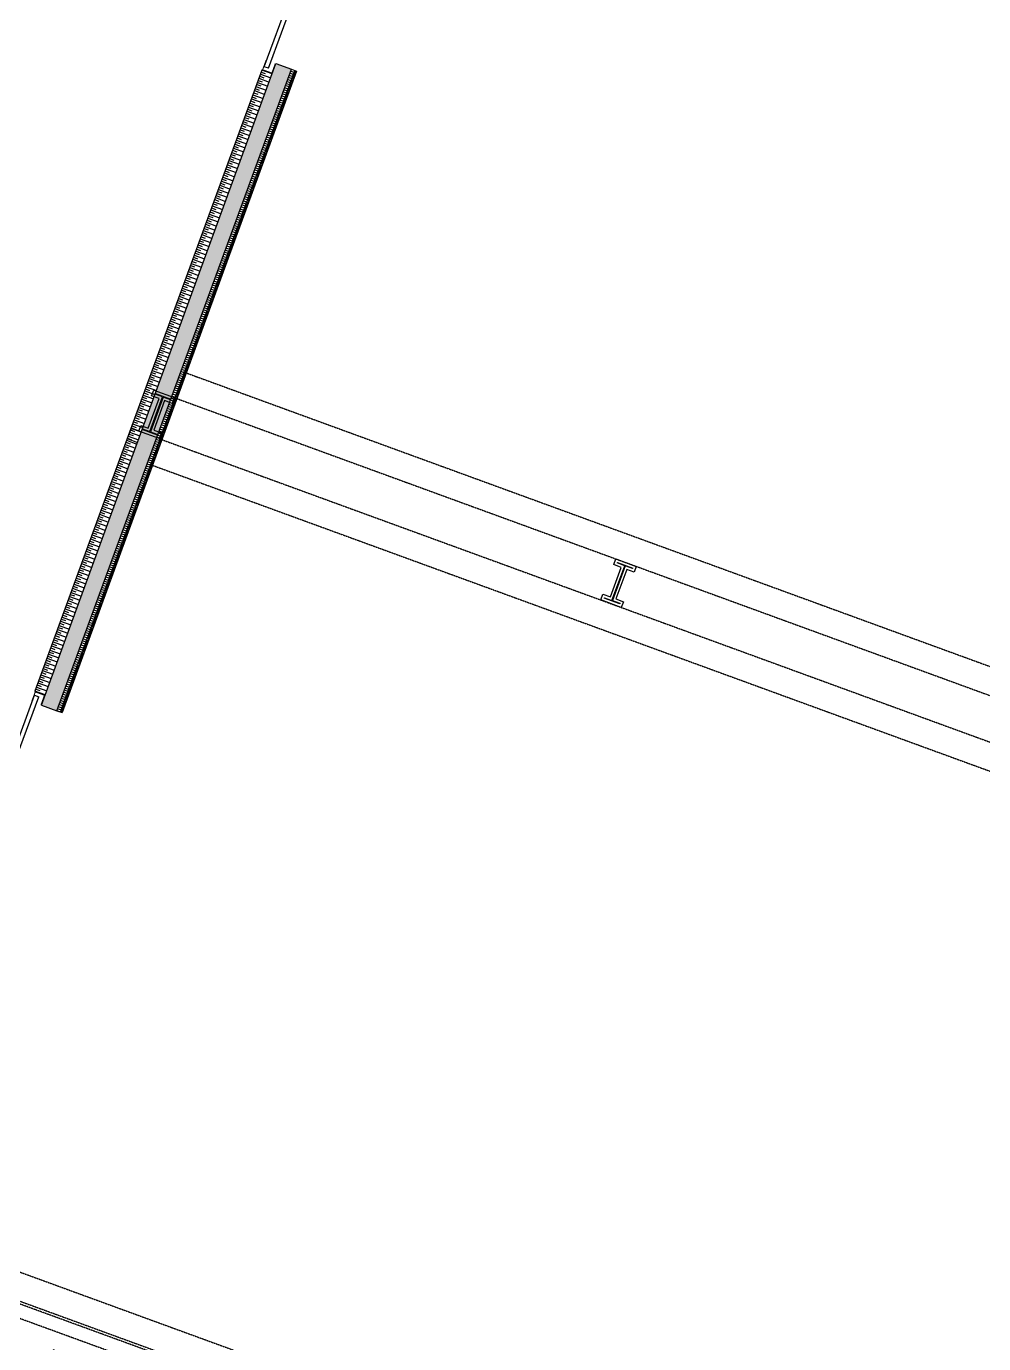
# Model space of a CAD drawing. Extents: x -111898 to 889894, y -2 to 1194865.
# Drawn here: x 558882 to 576396, y 877197 to 901304 of the extents above; entities that cross this region are included whole.
import ezdxf

# ---------------------------------------------------------------- set-up
doc = ezdxf.new("R2010")
doc.units = 0
doc.header["$LTSCALE"] = 10
doc.header["$MEASUREMENT"] = 0
doc.linetypes.add('10平面$0$10平面$0$DASH', pattern=[0.35, 0.25, -0.1])
doc.linetypes.add('10平面$0$DASH', pattern=[0.35, 0.25, -0.1])
doc.layers.get('Defpoints').update_dxf_attribs({"color": 210})
for name, color, linetype in [('0-WALL', 252, 'Continuous'), ('10平面$0$10平面$0$WINDOW', 4, 'Continuous'), ('10平面$0$10平面$0$WINDOW_TEXT', 7, 'Continuous'), ('10平面$0$99平面图例外参$0$A-HATCH-2', 251, 'Continuous'), ('10平面$0$A-LIN-V', 9, 'Continuous'), ('10平面$0$A-SFCE', 30, 'Continuous'), ('10平面$0$A-加建区域', 252, 'Continuous'), ('10平面$0$AS-WALL', 40, 'Continuous'), ('10平面$0$PUB_HATCH', 8, 'Continuous'), ('WALL', 252, 'Continuous')]:
    doc.layers.add(name, color=color, linetype=linetype)
doc.styles.add('10平面$0$10平面$0$_TCH_WINDOW', font='SIMPLEX', dxfattribs={"height": 3.5, "bigfont": 'GBCBIG'})

# ---------------------------------------------------------------- blocks, each defined once
blk = doc.blocks.new('10平面$0$10平面$0$$DorLib2D$00000126')
at = {"color": 0, "linetype": 'Continuous'}
for p, q in [((-0.532, 0.5), (-0.532, 0.9)), ((0.532, 0.9), (0.532, 0.5))]:
    blk.add_line(p, q, dxfattribs=at)
at = {"color": 0, "linetype": '10平面$0$10平面$0$DASH'}
for p, q in [((-0.532, 0.9), (0.532, 0.9)), ((-0.532, 0.5), (0.532, 0.5))]:
    blk.add_line(p, q, dxfattribs=at)
blk = doc.blocks.new('10平面$0$42343243-M')
at = {"layer": '10平面$0$10平面$0$WINDOW'}
ref = blk.add_blockref('10平面$0$10平面$0$$DorLib2D$00000126', (259354, 1223020), dxfattribs=dict(at, xscale=5000, yscale=-300, zscale=300))
ref.add_attrib('A0', 'JLM5050', (258985, 1223016), dxfattribs={"layer": '10平面$0$10平面$0$WINDOW_TEXT', "height": 148.8, "style": '10平面$0$10平面$0$_TCH_WINDOW', "width": 0.705882})
blk = doc.blocks.new('10平面$0$3333')
at = {"layer": '10平面$0$A-SFCE', "const_width": 20}
blk.add_lwpolyline([(-227064, 766320), (-227064, 766510), (-227244, 766510), (-227244, 766320)], dxfattribs=at)
blk = doc.blocks.new('10平面$0$99平面图例外参$0$$LinePat$填挖边坡')
at = {"color": 0}
for p, q in [((0, 0), (0, -1500)), ((300, 0), (300, -600))]:
    blk.add_line(p, q, dxfattribs=at)
at = {"layer": 'Defpoints', "color": 0}
blk.add_point((600, 0), dxfattribs=at)

msp = doc.modelspace()

# ---------------------------------------------------------------- hatches: boundary and pattern name
at = {"layer": '0-WALL'}
h = msp.add_hatch(dxfattribs=at)
h.set_pattern_fill('草坪或沼泽', color=8, scale=400, angle=-0.200257)
h.set_pattern_definition([(359.79974, (-824318.4, 704905.5), (1605.5824, 1594.398), [240, -48, 64, -48, 240, -960]), (359.79974, (-824398.3, 704953.8), (1605.5824, 1594.398), [160, -120, 240, -120, 160, -800]), (359.79974, (-823836, 705591.9), (1605.5824, 1594.398), [200, -80, 200, -1120]), (359.79974, (-824634.9, 705914.7), (1605.5824, 1594.398), [80, -160, 80, -1280]), (89.79974, (-824474.9, 705914.1), (-1594.398, 1605.5824), [144, -1456]), (89.79974, (-823998.3, 704952.4), (-1594.398, 1605.5824), [160, -1440]), (89.79974, (-823596, 705591), (-1594.398, 1605.5824), [160, -1440]), (44.79974, (-823790.3, 704935.7), (5.5922, 1599.9902), [160, -2102.7417]), (134.79974, (-824206.3, 704937.2), (-1599.9902, 5.5922), [160, -2102.7417]), (63.23469, (-823838.3, 704943.9), (5.5922, 1599.99023), [160, -3417.7088]), (75.7635, (-823918.27, 704952.15), (5.59221, 1599.99023), [160, -6436.969]), (75.7635, (-823516.03, 705590.75), (5.59221, 1599.99023), [128, -6468.969]), (75.7635, (-824442.9, 705914), (5.59221, 1599.99023), [112, -6484.969]), (103.835987, (-824078.27, 704952.7), (5.59221, 1599.99023), [160, -6436.969]), (103.835987, (-823676.03, 705591.3), (5.59221, 1599.99023), [128, -6468.969]), (103.835987, (-824506.9, 705914.2), (5.59221, 1599.99023), [112, -6484.969]), (116.364795, (-824158.3, 704945), (5.5922, 1599.99023), [160, -3417.7069])])
edge = h.paths.add_edge_path()
edge.add_line((741503.08, 933538.38), (741712.87, 934018.57))
edge.add_line((741712.87, 934018.57), (745060.96, 941812.89))
edge.add_line((745060.96, 941812.89), (766890.86, 1001849.76))
edge.add_line((766890.86, 1001849.76), (760346.98, 1016169.02))
edge.add_line((760346.98, 1016169.02), (737579.78, 1026362.54))
edge.add_line((737579.78, 1026362.54), (720756.11, 1037729.77))
edge.add_line((720756.11, 1037729.77), (653654.65, 1067773.01))
edge.add_line((653654.65, 1067773.01), (467795.25, 820503.81))
edge.add_line((467795.25, 820503.81), (468143.58, 820404.89))
edge.add_line((468143.58, 820404.89), (647181.92, 1058601.18))
edge.add_line((647181.92, 1058601.18), (648464.56, 1058132.56))
edge.add_line((648464.56, 1058132.56), (650350.23, 1063296.8))
edge.add_line((650350.23, 1063296.8), (720796.15, 1037558.69))
edge.add_line((720796.15, 1037558.69), (718909.6, 1032395.07))
edge.add_line((718909.6, 1032395.07), (725484.49, 1029992.9))
edge.add_line((725484.49, 1029992.9), (726513.26, 1032808.65))
edge.add_line((726513.26, 1032808.65), (729331.07, 1031779.14))
edge.add_line((729331.07, 1031779.14), (728302.36, 1028963.46))
edge.add_line((728302.36, 1028963.46), (747084.56, 1022101.19))
edge.add_line((747084.56, 1022101.19), (755217.14, 1018452.95))
edge.add_arc((743028.5, 1006160.87), 17310.64, -14.619994, 45.242091, ccw=False)
edge.add_line((759778.64, 1001791.54), (760685.99, 1001458.08))
edge.add_line((760685.99, 1001458.08), (765094.65, 999847.31))
edge.add_line((765094.65, 999847.31), (740941.69, 933744.02))
edge.add_line((740941.69, 933744.02), (741503.08, 933538.38))
at = {"layer": '10平面$0$PUB_HATCH'}
h = msp.add_hatch(dxfattribs=at)
h.set_pattern_fill('石膏板', color=256, scale=30, angle=-20.070289, style=0)
h.set_pattern_definition([(24.929711, (581260.3, 187846.72), (-44.707476, 96.183378), [24, -82.06602]), (114.929711, (581417.13, 187789.42), (-96.183378, -44.707476), [24, -82.06602])])
h.paths.add_polyline_path([(559440.6, 888779.12), (563730.26, 900520.02), (563448.48, 900622.98), (559158.82, 888882.07)])

# ---------------------------------------------------------------- linework, layer by layer
at = {"layer": '10平面$0$A-LIN-V', "color": 8}
for p, q in [((563191.99, 900503.76), (559039.6, 889138.56)), ((563824.19, 900485.71), (559534.53, 888744.8)), ((563379.84, 900435.12), (563191.99, 900503.76)), ((563730.26, 900520.02), (563824.19, 900485.71)), ((559227.45, 889069.93), (559039.6, 889138.56))]:
    msp.add_line(p, q, dxfattribs=at)
at = {"layer": '10平面$0$A-加建区域'}
msp.add_line((559440.6, 888779.12), (559534.53, 888744.8), dxfattribs=at)
at = {"layer": '10平面$0$AS-WALL', "color": 8}
for p, q in [((559158.82, 888882.07), (563448.48, 900622.98)), ((559440.6, 888779.12), (563730.26, 900520.02)), ((563448.48, 900622.98), (563730.26, 900520.02)), ((559158.82, 888882.07), (559440.6, 888779.12))]:
    msp.add_line(p, q, dxfattribs=at)
at = {"layer": 'Defpoints', "color": 1}
msp.add_lwpolyline([(560915.86, 893691.15), (560984.5, 893879), (560796.64, 893947.64), (560728.01, 893759.78)], close=True, dxfattribs=at)
at = {"layer": 'WALL', "color": 8, "linetype": '10平面$0$DASH'}
for p, q in [((561759.37, 894979.94), (688842.91, 848548.68)), ((561587.78, 894510.31), (688671.33, 848079.05)), ((561313.24, 893758.89), (688396.79, 847327.63)), ((561141.66, 893289.25), (688225.2, 846857.99)), ((556097.02, 879481.95), (683180.57, 833050.69)), ((555925.43, 879012.32), (683008.98, 832581.05)), ((564032.98, 875996.91), (555955.24, 878948.19)), ((563947.19, 875762.09), (555869.44, 878713.37))]:
    msp.add_line(p, q, dxfattribs=at)
at = {"layer": 'WALL', "color": 8}
for points in [[(561212.07, 894647.58), (561587.78, 894510.31), (561549.35, 894405.11), (561412.21, 894455.21), (561214.54, 893914.19), (561351.68, 893864.09), (561313.24, 893758.89), (560937.53, 893896.16), (560975.97, 894001.36), (561113.1, 893951.25), (561310.77, 894492.28), (561173.64, 894542.38)], [(561241.88, 894583.45), (561523.66, 894480.5), (561519.54, 894469.23), (561382.41, 894519.33), (561150.42, 893884.39), (561287.56, 893834.28), (561283.44, 893823.01), (561001.66, 893925.96), (561005.77, 893937.24), (561142.91, 893887.13), (561374.89, 894522.08), (561237.76, 894572.18)], [(569665.52, 891559.02), (570041.23, 891421.75), (570002.8, 891316.56), (569865.66, 891366.66), (569668, 890825.64), (569805.13, 890775.53), (569766.69, 890670.34), (569390.99, 890807.6), (569429.42, 890912.8), (569566.55, 890862.7), (569764.22, 891403.72), (569627.09, 891453.82)], [(569695.33, 891494.9), (569977.11, 891391.95), (569972.99, 891380.68), (569835.86, 891430.78), (569603.87, 890795.83), (569741.01, 890745.73), (569736.89, 890734.46), (569455.11, 890837.41), (569459.23, 890848.68), (569596.36, 890798.58), (569828.34, 891433.53), (569691.21, 891483.63)]]:
    msp.add_lwpolyline(points, close=True, dxfattribs=at)

# ---------------------------------------------------------------- block references
at = {"layer": '10平面$0$10平面$0$WINDOW'}
ref = msp.add_blockref('10平面$0$10平面$0$$DorLib2D$00000126', (564134.82, 902501.52), dxfattribs=dict(at, xscale=-4000, yscale=-200, zscale=200, rotation=249.9297114343745))
ref.add_attrib('A', 'JLM4050', (564149.01, 902119.66), dxfattribs={"layer": '10平面$0$10平面$0$WINDOW_TEXT', "height": 148.75, "rotation": 69.929711, "style": '10平面$0$10平面$0$_TCH_WINDOW', "width": 0.705882})
ref = msp.add_blockref('10平面$0$10平面$0$$DorLib2D$00000126', (558472.47, 887003.53), dxfattribs=dict(at, xscale=-4000, yscale=-200, zscale=200, rotation=249.9297114343745))
ref.add_attrib('A', 'JLM4050', (558486.67, 886621.66), dxfattribs={"layer": '10平面$0$10平面$0$WINDOW_TEXT', "height": 148.75, "rotation": 69.929711, "style": '10平面$0$10平面$0$_TCH_WINDOW', "width": 0.705882})
at = {"layer": '10平面$0$99平面图例外参$0$A-HATCH-2', "color": 8}
for p, xscale, yscale, zscale, rotation in [((563136.99, 900353.22), 0.1335540838847279, 0.1333333333333333, 0.1333333333333333, 69.929711435407), ((563164.49, 900428.49), 0.1335540838847279, 0.1333333333333333, 0.1333333333333333, 69.929711435407), ((563769.19, 900335.18), -0.06677350427354657, 0.06666666666666667, 0.06666666666666667, 249.9297114356553), ((563782.94, 900372.81), -0.06677350427354657, 0.06666666666666667, 0.06666666666666667, 249.9297114356553), ((563796.69, 900410.44), -0.06677350427354657, 0.06666666666666667, 0.06666666666666667, 249.9297114356553), ((563810.44, 900448.08), -0.06677350427354657, 0.06666666666666667, 0.06666666666666667, 249.9297114356553), ((563054.49, 900127.43), 0.1335540838847279, 0.1333333333333333, 0.1333333333333333, 69.929711435407), ((563081.99, 900202.69), 0.1335540838847279, 0.1333333333333333, 0.1333333333333333, 69.929711435407), ((563109.49, 900277.96), 0.1335540838847279, 0.1333333333333333, 0.1333333333333333, 69.929711435407), ((563686.7, 900109.4), -0.06677350427354657, 0.06666666666666667, 0.06666666666666667, 249.9297114356553), ((563700.45, 900147.03), -0.06677350427354657, 0.06666666666666667, 0.06666666666666667, 249.9297114356553), ((563714.2, 900184.66), -0.06677350427354657, 0.06666666666666667, 0.06666666666666667, 249.9297114356553), ((563727.94, 900222.29), -0.06677350427354657, 0.06666666666666667, 0.06666666666666667, 249.9297114356553), ((563741.69, 900259.92), -0.06677350427354657, 0.06666666666666667, 0.06666666666666667, 249.9297114356553), ((563755.44, 900297.55), -0.06677350427354657, 0.06666666666666667, 0.06666666666666667, 249.9297114356553), ((562971.99, 899901.63), 0.1335540838847279, 0.1333333333333333, 0.1333333333333333, 69.929711435407), ((562999.49, 899976.89), 0.1335540838847279, 0.1333333333333333, 0.1333333333333333, 69.929711435407), ((563026.99, 900052.16), 0.1335540838847279, 0.1333333333333333, 0.1333333333333333, 69.929711435407), ((563604.2, 899883.61), -0.06677350427354657, 0.06666666666666667, 0.06666666666666667, 249.9297114356553), ((563617.95, 899921.24), -0.06677350427354657, 0.06666666666666667, 0.06666666666666667, 249.9297114356553), ((563631.7, 899958.87), -0.06677350427354657, 0.06666666666666667, 0.06666666666666667, 249.9297114356553), ((563645.45, 899996.5), -0.06677350427354657, 0.06666666666666667, 0.06666666666666667, 249.9297114356553), ((563659.2, 900034.13), -0.06677350427354657, 0.06666666666666667, 0.06666666666666667, 249.9297114356553), ((563672.95, 900071.77), -0.06677350427354657, 0.06666666666666667, 0.06666666666666667, 249.9297114356553), ((562889.5, 899675.83), 0.1335540838847279, 0.1333333333333333, 0.1333333333333333, 69.929711435407), ((562917, 899751.09), 0.1335540838847279, 0.1333333333333333, 0.1333333333333333, 69.929711435407), ((562944.5, 899826.36), 0.1335540838847279, 0.1333333333333333, 0.1333333333333333, 69.929711435407), ((563507.96, 899620.19), -0.06677350427354657, 0.06666666666666667, 0.06666666666666667, 249.9297114356553), ((563521.71, 899657.82), -0.06677350427354657, 0.06666666666666667, 0.06666666666666667, 249.9297114356553), ((563535.46, 899695.45), -0.06677350427354657, 0.06666666666666667, 0.06666666666666667, 249.9297114356553), ((563549.21, 899733.09), -0.06677350427354657, 0.06666666666666667, 0.06666666666666667, 249.9297114356553), ((563562.96, 899770.72), -0.06677350427354657, 0.06666666666666667, 0.06666666666666667, 249.9297114356553), ((563576.71, 899808.35), -0.06677350427354657, 0.06666666666666667, 0.06666666666666667, 249.9297114356553), ((563590.46, 899845.98), -0.06677350427354657, 0.06666666666666667, 0.06666666666666667, 249.9297114356553), ((562779.5, 899374.76), 0.1335540838847279, 0.1333333333333333, 0.1333333333333333, 69.929711435407), ((562807, 899450.03), 0.1335540838847279, 0.1333333333333333, 0.1333333333333333, 69.929711435407), ((562834.5, 899525.3), 0.1335540838847279, 0.1333333333333333, 0.1333333333333333, 69.929711435407), ((562862, 899600.56), 0.1335540838847279, 0.1333333333333333, 0.1333333333333333, 69.929711435407), ((563425.47, 899394.41), -0.06677350427354657, 0.06666666666666667, 0.06666666666666667, 249.9297114356553), ((563439.22, 899432.04), -0.06677350427354657, 0.06666666666666667, 0.06666666666666667, 249.9297114356553), ((563452.97, 899469.67), -0.06677350427354657, 0.06666666666666667, 0.06666666666666667, 249.9297114356553), ((563466.71, 899507.3), -0.06677350427354657, 0.06666666666666667, 0.06666666666666667, 249.9297114356553), ((563480.46, 899544.93), -0.06677350427354657, 0.06666666666666667, 0.06666666666666667, 249.9297114356553), ((563494.21, 899582.56), -0.06677350427354657, 0.06666666666666667, 0.06666666666666667, 249.9297114356553), ((562697, 899148.96), 0.1335540838847279, 0.1333333333333333, 0.1333333333333333, 69.929711435407), ((562724.5, 899224.23), 0.1335540838847279, 0.1333333333333333, 0.1333333333333333, 69.929711435407), ((562752, 899299.5), 0.1335540838847279, 0.1333333333333333, 0.1333333333333333, 69.929711435407), ((563329.23, 899130.99), -0.06677350427354657, 0.06666666666666667, 0.06666666666666667, 249.9297114356553), ((563342.97, 899168.62), -0.06677350427354657, 0.06666666666666667, 0.06666666666666667, 249.9297114356553), ((563356.72, 899206.25), -0.06677350427354657, 0.06666666666666667, 0.06666666666666667, 249.9297114356553), ((563370.47, 899243.88), -0.06677350427354657, 0.06666666666666667, 0.06666666666666667, 249.9297114356553), ((563384.22, 899281.51), -0.06677350427354657, 0.06666666666666667, 0.06666666666666667, 249.9297114356553), ((563397.97, 899319.14), -0.06677350427354657, 0.06666666666666667, 0.06666666666666667, 249.9297114356553), ((563411.72, 899356.77), -0.06677350427354657, 0.06666666666666667, 0.06666666666666667, 249.9297114356553), ((562614.5, 898923.17), 0.1335540838847279, 0.1333333333333333, 0.1333333333333333, 69.929711435407), ((562642, 898998.43), 0.1335540838847279, 0.1333333333333333, 0.1333333333333333, 69.929711435407), ((562669.5, 899073.7), 0.1335540838847279, 0.1333333333333333, 0.1333333333333333, 69.929711435407), ((563246.73, 898905.2), -0.06677350427354657, 0.06666666666666667, 0.06666666666666667, 249.9297114356553), ((563260.48, 898942.83), -0.06677350427354657, 0.06666666666666667, 0.06666666666666667, 249.9297114356553), ((563274.23, 898980.46), -0.06677350427354657, 0.06666666666666667, 0.06666666666666667, 249.9297114356553), ((563287.98, 899018.09), -0.06677350427354657, 0.06666666666666667, 0.06666666666666667, 249.9297114356553), ((563301.73, 899055.73), -0.06677350427354657, 0.06666666666666667, 0.06666666666666667, 249.9297114356553), ((563315.48, 899093.36), -0.06677350427354657, 0.06666666666666667, 0.06666666666666667, 249.9297114356553), ((562532.01, 898697.37), 0.1335540838847279, 0.1333333333333333, 0.1333333333333333, 69.929711435407), ((562559.51, 898772.63), 0.1335540838847279, 0.1333333333333333, 0.1333333333333333, 69.929711435407), ((562587, 898847.9), 0.1335540838847279, 0.1333333333333333, 0.1333333333333333, 69.929711435407), ((563150.49, 898641.78), -0.06677350427354657, 0.06666666666666667, 0.06666666666666667, 249.9297114356553), ((563164.24, 898679.41), -0.06677350427354657, 0.06666666666666667, 0.06666666666666667, 249.9297114356553), ((563177.99, 898717.05), -0.06677350427354657, 0.06666666666666667, 0.06666666666666667, 249.9297114356553), ((563191.74, 898754.68), -0.06677350427354657, 0.06666666666666667, 0.06666666666666667, 249.9297114356553), ((563205.49, 898792.31), -0.06677350427354657, 0.06666666666666667, 0.06666666666666667, 249.9297114356553), ((563219.23, 898829.94), -0.06677350427354657, 0.06666666666666667, 0.06666666666666667, 249.9297114356553), ((563232.98, 898867.57), -0.06677350427354657, 0.06666666666666667, 0.06666666666666667, 249.9297114356553), ((562449.51, 898471.57), 0.1335540838847279, 0.1333333333333333, 0.1333333333333333, 69.929711435407), ((562477.01, 898546.84), 0.1335540838847279, 0.1333333333333333, 0.1333333333333333, 69.929711435407), ((562504.51, 898622.1), 0.1335540838847279, 0.1333333333333333, 0.1333333333333333, 69.929711435407), ((563068, 898416), -0.06677350427354657, 0.06666666666666667, 0.06666666666666667, 249.9297114356553), ((563081.75, 898453.63), -0.06677350427354657, 0.06666666666666667, 0.06666666666666667, 249.9297114356553), ((563095.49, 898491.26), -0.06677350427354657, 0.06666666666666667, 0.06666666666666667, 249.9297114356553), ((563109.24, 898528.89), -0.06677350427354657, 0.06666666666666667, 0.06666666666666667, 249.9297114356553), ((563122.99, 898566.52), -0.06677350427354657, 0.06666666666666667, 0.06666666666666667, 249.9297114356553), ((563136.74, 898604.15), -0.06677350427354657, 0.06666666666666667, 0.06666666666666667, 249.9297114356553), ((562339.51, 898170.5), 0.1335540838847279, 0.1333333333333333, 0.1333333333333333, 69.929711435407), ((562367.01, 898245.77), 0.1335540838847279, 0.1333333333333333, 0.1333333333333333, 69.929711435407), ((562394.51, 898321.04), 0.1335540838847279, 0.1333333333333333, 0.1333333333333333, 69.929711435407), ((562422.01, 898396.3), 0.1335540838847279, 0.1333333333333333, 0.1333333333333333, 69.929711435407), ((562985.5, 898190.21), -0.06677350427354657, 0.06666666666666667, 0.06666666666666667, 249.9297114356553), ((562999.25, 898227.84), -0.06677350427354657, 0.06666666666666667, 0.06666666666666667, 249.9297114356553), ((563013, 898265.47), -0.06677350427354657, 0.06666666666666667, 0.06666666666666667, 249.9297114356553), ((563026.75, 898303.1), -0.06677350427354657, 0.06666666666666667, 0.06666666666666667, 249.9297114356553), ((563040.5, 898340.73), -0.06677350427354657, 0.06666666666666667, 0.06666666666666667, 249.9297114356553), ((563054.25, 898378.37), -0.06677350427354657, 0.06666666666666667, 0.06666666666666667, 249.9297114356553), ((562257.01, 897944.71), 0.1335540838847279, 0.1333333333333333, 0.1333333333333333, 69.929711435407), ((562284.51, 898019.97), 0.1335540838847279, 0.1333333333333333, 0.1333333333333333, 69.929711435407), ((562312.01, 898095.24), 0.1335540838847279, 0.1333333333333333, 0.1333333333333333, 69.929711435407), ((562889.26, 897926.79), -0.06677350427354657, 0.06666666666666667, 0.06666666666666667, 249.9297114356553), ((562903.01, 897964.42), -0.06677350427354657, 0.06666666666666667, 0.06666666666666667, 249.9297114356553), ((562916.76, 898002.05), -0.06677350427354657, 0.06666666666666667, 0.06666666666666667, 249.9297114356553), ((562930.51, 898039.69), -0.06677350427354657, 0.06666666666666667, 0.06666666666666667, 249.9297114356553), ((562944.26, 898077.32), -0.06677350427354657, 0.06666666666666667, 0.06666666666666667, 249.9297114356553), ((562958.01, 898114.95), -0.06677350427354657, 0.06666666666666667, 0.06666666666666667, 249.9297114356553), ((562971.75, 898152.58), -0.06677350427354657, 0.06666666666666667, 0.06666666666666667, 249.9297114356553), ((562174.52, 897718.91), 0.1335540838847279, 0.1333333333333333, 0.1333333333333333, 69.929711435407), ((562202.01, 897794.17), 0.1335540838847279, 0.1333333333333333, 0.1333333333333333, 69.929711435407), ((562229.51, 897869.44), 0.1335540838847279, 0.1333333333333333, 0.1333333333333333, 69.929711435407), ((562806.77, 897701.01), -0.06677350427354657, 0.06666666666666667, 0.06666666666666667, 249.9297114356553), ((562820.52, 897738.64), -0.06677350427354657, 0.06666666666666667, 0.06666666666666667, 249.9297114356553), ((562834.27, 897776.27), -0.06677350427354657, 0.06666666666666667, 0.06666666666666667, 249.9297114356553), ((562848.01, 897813.9), -0.06677350427354657, 0.06666666666666667, 0.06666666666666667, 249.9297114356553), ((562861.76, 897851.53), -0.06677350427354657, 0.06666666666666667, 0.06666666666666667, 249.9297114356553), ((562875.51, 897889.16), -0.06677350427354657, 0.06666666666666667, 0.06666666666666667, 249.9297114356553), ((562092.02, 897493.11), 0.1335540838847279, 0.1333333333333333, 0.1333333333333333, 69.929711435407), ((562119.52, 897568.37), 0.1335540838847279, 0.1333333333333333, 0.1333333333333333, 69.929711435407), ((562147.02, 897643.64), 0.1335540838847279, 0.1333333333333333, 0.1333333333333333, 69.929711435407), ((562710.53, 897437.59), -0.06677350427354657, 0.06666666666666667, 0.06666666666666667, 249.9297114356553), ((562724.27, 897475.22), -0.06677350427354657, 0.06666666666666667, 0.06666666666666667, 249.9297114356553), ((562738.02, 897512.85), -0.06677350427354657, 0.06666666666666667, 0.06666666666666667, 249.9297114356553), ((562751.77, 897550.48), -0.06677350427354657, 0.06666666666666667, 0.06666666666666667, 249.9297114356553), ((562765.52, 897588.11), -0.06677350427354657, 0.06666666666666667, 0.06666666666666667, 249.9297114356553), ((562779.27, 897625.74), -0.06677350427354657, 0.06666666666666667, 0.06666666666666667, 249.9297114356553), ((562793.02, 897663.37), -0.06677350427354657, 0.06666666666666667, 0.06666666666666667, 249.9297114356553), ((561982.02, 897192.04), 0.1335540838847279, 0.1333333333333333, 0.1333333333333333, 69.929711435407), ((562009.52, 897267.31), 0.1335540838847279, 0.1333333333333333, 0.1333333333333333, 69.929711435407), ((562037.02, 897342.58), 0.1335540838847279, 0.1333333333333333, 0.1333333333333333, 69.929711435407), ((562064.52, 897417.84), 0.1335540838847279, 0.1333333333333333, 0.1333333333333333, 69.929711435407), ((562628.03, 897211.8), -0.06677350427354657, 0.06666666666666667, 0.06666666666666667, 249.9297114356553), ((562641.78, 897249.43), -0.06677350427354657, 0.06666666666666667, 0.06666666666666667, 249.9297114356553), ((562655.53, 897287.06), -0.06677350427354657, 0.06666666666666667, 0.06666666666666667, 249.9297114356553), ((562669.28, 897324.69), -0.06677350427354657, 0.06666666666666667, 0.06666666666666667, 249.9297114356553), ((562683.03, 897362.33), -0.06677350427354657, 0.06666666666666667, 0.06666666666666667, 249.9297114356553), ((562696.78, 897399.96), -0.06677350427354657, 0.06666666666666667, 0.06666666666666667, 249.9297114356553), ((561899.52, 896966.25), 0.1335540838847279, 0.1333333333333333, 0.1333333333333333, 69.929711435407), ((561927.02, 897041.51), 0.1335540838847279, 0.1333333333333333, 0.1333333333333333, 69.929711435407), ((561954.52, 897116.78), 0.1335540838847279, 0.1333333333333333, 0.1333333333333333, 69.929711435407), ((562545.54, 896986.01), -0.06677350427354657, 0.06666666666666667, 0.06666666666666667, 249.9297114356553), ((562559.29, 897023.65), -0.06677350427354657, 0.06666666666666667, 0.06666666666666667, 249.9297114356553), ((562573.04, 897061.28), -0.06677350427354657, 0.06666666666666667, 0.06666666666666667, 249.9297114356553), ((562586.79, 897098.91), -0.06677350427354657, 0.06666666666666667, 0.06666666666666667, 249.9297114356553), ((562600.53, 897136.54), -0.06677350427354657, 0.06666666666666667, 0.06666666666666667, 249.9297114356553), ((562614.28, 897174.17), -0.06677350427354657, 0.06666666666666667, 0.06666666666666667, 249.9297114356553), ((561817.03, 896740.45), 0.1335540838847279, 0.1333333333333333, 0.1333333333333333, 69.929711435407), ((561844.52, 896815.71), 0.1335540838847279, 0.1333333333333333, 0.1333333333333333, 69.929711435407), ((561872.02, 896890.98), 0.1335540838847279, 0.1333333333333333, 0.1333333333333333, 69.929711435407), ((562449.3, 896722.6), -0.06677350427354657, 0.06666666666666667, 0.06666666666666667, 249.9297114356553), ((562463.04, 896760.23), -0.06677350427354657, 0.06666666666666667, 0.06666666666666667, 249.9297114356553), ((562476.79, 896797.86), -0.06677350427354657, 0.06666666666666667, 0.06666666666666667, 249.9297114356553), ((562490.54, 896835.49), -0.06677350427354657, 0.06666666666666667, 0.06666666666666667, 249.9297114356553), ((562504.29, 896873.12), -0.06677350427354657, 0.06666666666666667, 0.06666666666666667, 249.9297114356553), ((562518.04, 896910.75), -0.06677350427354657, 0.06666666666666667, 0.06666666666666667, 249.9297114356553), ((562531.79, 896948.38), -0.06677350427354657, 0.06666666666666667, 0.06666666666666667, 249.9297114356553), ((561734.53, 896514.65), 0.1335540838847279, 0.1333333333333333, 0.1333333333333333, 69.929711435407), ((561762.03, 896589.91), 0.1335540838847279, 0.1333333333333333, 0.1333333333333333, 69.929711435407), ((561789.53, 896665.18), 0.1335540838847279, 0.1333333333333333, 0.1333333333333333, 69.929711435407), ((562366.8, 896496.81), -0.06677350427354657, 0.06666666666666667, 0.06666666666666667, 249.9297114356553), ((562380.55, 896534.44), -0.06677350427354657, 0.06666666666666667, 0.06666666666666667, 249.9297114356553), ((562394.3, 896572.07), -0.06677350427354657, 0.06666666666666667, 0.06666666666666667, 249.9297114356553), ((562408.05, 896609.7), -0.06677350427354657, 0.06666666666666667, 0.06666666666666667, 249.9297114356553), ((562421.8, 896647.33), -0.06677350427354657, 0.06666666666666667, 0.06666666666666667, 249.9297114356553), ((562435.55, 896684.97), -0.06677350427354657, 0.06666666666666667, 0.06666666666666667, 249.9297114356553), ((561652.03, 896288.85), 0.1335540838847279, 0.1333333333333333, 0.1333333333333333, 69.929711435407), ((561679.53, 896364.12), 0.1335540838847279, 0.1333333333333333, 0.1333333333333333, 69.929711435407), ((561707.03, 896439.38), 0.1335540838847279, 0.1333333333333333, 0.1333333333333333, 69.929711435407), ((562270.56, 896233.39), -0.06677350427354657, 0.06666666666666667, 0.06666666666666667, 249.9297114356553), ((562284.31, 896271.02), -0.06677350427354657, 0.06666666666666667, 0.06666666666666667, 249.9297114356553), ((562298.06, 896308.65), -0.06677350427354657, 0.06666666666666667, 0.06666666666666667, 249.9297114356553), ((562311.81, 896346.29), -0.06677350427354657, 0.06666666666666667, 0.06666666666666667, 249.9297114356553), ((562325.56, 896383.92), -0.06677350427354657, 0.06666666666666667, 0.06666666666666667, 249.9297114356553), ((562339.3, 896421.55), -0.06677350427354657, 0.06666666666666667, 0.06666666666666667, 249.9297114356553), ((562353.05, 896459.18), -0.06677350427354657, 0.06666666666666667, 0.06666666666666667, 249.9297114356553), ((561542.03, 895987.78), 0.1335540838847279, 0.1333333333333333, 0.1333333333333333, 69.929711435407), ((561569.53, 896063.05), 0.1335540838847279, 0.1333333333333333, 0.1333333333333333, 69.929711435407), ((561597.03, 896138.32), 0.1335540838847279, 0.1333333333333333, 0.1333333333333333, 69.929711435407), ((561624.53, 896213.58), 0.1335540838847279, 0.1333333333333333, 0.1333333333333333, 69.929711435407), ((562188.07, 896007.61), -0.06677350427354657, 0.06666666666666667, 0.06666666666666667, 249.9297114356553), ((562201.82, 896045.24), -0.06677350427354657, 0.06666666666666667, 0.06666666666666667, 249.9297114356553), ((562215.56, 896082.87), -0.06677350427354657, 0.06666666666666667, 0.06666666666666667, 249.9297114356553), ((562229.31, 896120.5), -0.06677350427354657, 0.06666666666666667, 0.06666666666666667, 249.9297114356553), ((562243.06, 896158.13), -0.06677350427354657, 0.06666666666666667, 0.06666666666666667, 249.9297114356553), ((562256.81, 896195.76), -0.06677350427354657, 0.06666666666666667, 0.06666666666666667, 249.9297114356553), ((561459.53, 895761.99), 0.1335540838847279, 0.1333333333333333, 0.1333333333333333, 69.929711435407), ((561487.03, 895837.25), 0.1335540838847279, 0.1333333333333333, 0.1333333333333333, 69.929711435407), ((561514.53, 895912.52), 0.1335540838847279, 0.1333333333333333, 0.1333333333333333, 69.929711435407), ((562105.57, 895781.82), -0.06677350427354657, 0.06666666666666667, 0.06666666666666667, 249.9297114356553), ((562119.32, 895819.45), -0.06677350427354657, 0.06666666666666667, 0.06666666666666667, 249.9297114356553), ((562133.07, 895857.08), -0.06677350427354657, 0.06666666666666667, 0.06666666666666667, 249.9297114356553), ((562146.82, 895894.71), -0.06677350427354657, 0.06666666666666667, 0.06666666666666667, 249.9297114356553), ((562160.57, 895932.34), -0.06677350427354657, 0.06666666666666667, 0.06666666666666667, 249.9297114356553), ((562174.32, 895969.97), -0.06677350427354657, 0.06666666666666667, 0.06666666666666667, 249.9297114356553), ((561377.04, 895536.19), 0.1335540838847279, 0.1333333333333333, 0.1333333333333333, 69.929711435407), ((561404.54, 895611.45), 0.1335540838847279, 0.1333333333333333, 0.1333333333333333, 69.929711435407), ((561432.04, 895686.72), 0.1335540838847279, 0.1333333333333333, 0.1333333333333333, 69.929711435407), ((562009.33, 895518.4), -0.06677350427354657, 0.06666666666666667, 0.06666666666666667, 249.9297114356553), ((562023.08, 895556.03), -0.06677350427354657, 0.06666666666666667, 0.06666666666666667, 249.9297114356553), ((562036.83, 895593.66), -0.06677350427354657, 0.06666666666666667, 0.06666666666666667, 249.9297114356553), ((562050.58, 895631.29), -0.06677350427354657, 0.06666666666666667, 0.06666666666666667, 249.9297114356553), ((562064.33, 895668.93), -0.06677350427354657, 0.06666666666666667, 0.06666666666666667, 249.9297114356553), ((562078.08, 895706.56), -0.06677350427354657, 0.06666666666666667, 0.06666666666666667, 249.9297114356553), ((562091.82, 895744.19), -0.06677350427354657, 0.06666666666666667, 0.06666666666666667, 249.9297114356553), ((561294.54, 895310.39), 0.1335540838847279, 0.1333333333333333, 0.1333333333333333, 69.929711435407), ((561322.04, 895385.66), 0.1335540838847279, 0.1333333333333333, 0.1333333333333333, 69.929711435407), ((561349.54, 895460.92), 0.1335540838847279, 0.1333333333333333, 0.1333333333333333, 69.929711435407), ((561926.84, 895292.61), -0.06677350427354657, 0.06666666666666667, 0.06666666666666667, 249.9297114356553), ((561940.59, 895330.25), -0.06677350427354657, 0.06666666666666667, 0.06666666666666667, 249.9297114356553), ((561954.34, 895367.88), -0.06677350427354657, 0.06666666666666667, 0.06666666666666667, 249.9297114356553), ((561968.08, 895405.51), -0.06677350427354657, 0.06666666666666667, 0.06666666666666667, 249.9297114356553), ((561981.83, 895443.14), -0.06677350427354657, 0.06666666666666667, 0.06666666666666667, 249.9297114356553), ((561995.58, 895480.77), -0.06677350427354657, 0.06666666666666667, 0.06666666666666667, 249.9297114356553), ((561212.04, 895084.59), 0.1335540838847279, 0.1333333333333333, 0.1333333333333333, 69.929711435407), ((561239.54, 895159.86), 0.1335540838847279, 0.1333333333333333, 0.1333333333333333, 69.929711435407), ((561267.04, 895235.12), 0.1335540838847279, 0.1333333333333333, 0.1333333333333333, 69.929711435407), ((561830.6, 895029.2), -0.06677350427354657, 0.06666666666666667, 0.06666666666666667, 249.9297114356553), ((561844.34, 895066.83), -0.06677350427354657, 0.06666666666666667, 0.06666666666666667, 249.9297114356553), ((561858.09, 895104.46), -0.06677350427354657, 0.06666666666666667, 0.06666666666666667, 249.9297114356553), ((561871.84, 895142.09), -0.06677350427354657, 0.06666666666666667, 0.06666666666666667, 249.9297114356553), ((561885.59, 895179.72), -0.06677350427354657, 0.06666666666666667, 0.06666666666666667, 249.9297114356553), ((561899.34, 895217.35), -0.06677350427354657, 0.06666666666666667, 0.06666666666666667, 249.9297114356553), ((561913.09, 895254.98), -0.06677350427354657, 0.06666666666666667, 0.06666666666666667, 249.9297114356553), ((561102.04, 894783.53), 0.1335540838847279, 0.1333333333333333, 0.1333333333333333, 69.929711435407), ((561129.54, 894858.79), 0.1335540838847279, 0.1333333333333333, 0.1333333333333333, 69.929711435407), ((561157.04, 894934.06), 0.1335540838847279, 0.1333333333333333, 0.1333333333333333, 69.929711435407), ((561184.54, 895009.32), 0.1335540838847279, 0.1333333333333333, 0.1333333333333333, 69.929711435407), ((561748.1, 894803.41), -0.06677350427354657, 0.06666666666666667, 0.06666666666666667, 249.9297114356553), ((561761.85, 894841.04), -0.06677350427354657, 0.06666666666666667, 0.06666666666666667, 249.9297114356553), ((561775.6, 894878.67), -0.06677350427354657, 0.06666666666666667, 0.06666666666666667, 249.9297114356553), ((561789.35, 894916.3), -0.06677350427354657, 0.06666666666666667, 0.06666666666666667, 249.9297114356553), ((561803.1, 894953.94), -0.06677350427354657, 0.06666666666666667, 0.06666666666666667, 249.9297114356553), ((561816.85, 894991.57), -0.06677350427354657, 0.06666666666666667, 0.06666666666666667, 249.9297114356553), ((561019.55, 894557.73), 0.1335540838847279, 0.1333333333333333, 0.1333333333333333, 69.929711435407), ((561047.05, 894632.99), 0.1335540838847279, 0.1333333333333333, 0.1333333333333333, 69.929711435407), ((561074.55, 894708.26), 0.1335540838847279, 0.1333333333333333, 0.1333333333333333, 69.929711435407), ((561665.61, 894577.62), -0.06677350427354657, 0.06666666666666667, 0.06666666666666667, 249.9297114356553), ((561679.36, 894615.26), -0.06677350427354657, 0.06666666666666667, 0.06666666666666667, 249.9297114356553), ((561693.11, 894652.89), -0.06677350427354657, 0.06666666666666667, 0.06666666666666667, 249.9297114356553), ((561706.86, 894690.52), -0.06677350427354657, 0.06666666666666667, 0.06666666666666667, 249.9297114356553), ((561720.6, 894728.15), -0.06677350427354657, 0.06666666666666667, 0.06666666666666667, 249.9297114356553), ((561734.35, 894765.78), -0.06677350427354657, 0.06666666666666667, 0.06666666666666667, 249.9297114356553), ((560937.05, 894331.93), 0.1335540838847279, 0.1333333333333333, 0.1333333333333333, 69.929711435407), ((560964.55, 894407.19), 0.1335540838847279, 0.1333333333333333, 0.1333333333333333, 69.929711435407), ((560992.05, 894482.46), 0.1335540838847279, 0.1333333333333333, 0.1333333333333333, 69.929711435407), ((561569.37, 894314.21), -0.06677350427354657, 0.06666666666666667, 0.06666666666666667, 249.9297114356553), ((561583.11, 894351.84), -0.06677350427354657, 0.06666666666666667, 0.06666666666666667, 249.9297114356553), ((561596.86, 894389.47), -0.06677350427354657, 0.06666666666666667, 0.06666666666666667, 249.9297114356553), ((561610.61, 894427.1), -0.06677350427354657, 0.06666666666666667, 0.06666666666666667, 249.9297114356553), ((561624.36, 894464.73), -0.06677350427354657, 0.06666666666666667, 0.06666666666666667, 249.9297114356553), ((561638.11, 894502.36), -0.06677350427354657, 0.06666666666666667, 0.06666666666666667, 249.9297114356553), ((561651.86, 894539.99), -0.06677350427354657, 0.06666666666666667, 0.06666666666666667, 249.9297114356553), ((560854.55, 894106.13), 0.1335540838847279, 0.1333333333333333, 0.1333333333333333, 69.929711435407), ((560882.05, 894181.4), 0.1335540838847279, 0.1333333333333333, 0.1333333333333333, 69.929711435407), ((560909.55, 894256.66), 0.1335540838847279, 0.1333333333333333, 0.1333333333333333, 69.929711435407), ((561486.87, 894088.42), -0.06677350427354657, 0.06666666666666667, 0.06666666666666667, 249.9297114356553), ((561500.62, 894126.05), -0.06677350427354657, 0.06666666666666667, 0.06666666666666667, 249.9297114356553), ((561514.37, 894163.68), -0.06677350427354657, 0.06666666666666667, 0.06666666666666667, 249.9297114356553), ((561528.12, 894201.31), -0.06677350427354657, 0.06666666666666667, 0.06666666666666667, 249.9297114356553), ((561541.87, 894238.94), -0.06677350427354657, 0.06666666666666667, 0.06666666666666667, 249.9297114356553), ((561555.62, 894276.58), -0.06677350427354657, 0.06666666666666667, 0.06666666666666667, 249.9297114356553), ((560772.05, 893880.33), 0.1335540838847279, 0.1333333333333333, 0.1333333333333333, 69.929711435407), ((560799.55, 893955.6), 0.1335540838847279, 0.1333333333333333, 0.1333333333333333, 69.929711435407), ((560827.05, 894030.86), 0.1335540838847279, 0.1333333333333333, 0.1333333333333333, 69.929711435407), ((561390.63, 893825), -0.06677350427354657, 0.06666666666666667, 0.06666666666666667, 249.9297114356553), ((561404.38, 893862.63), -0.06677350427354657, 0.06666666666666667, 0.06666666666666667, 249.9297114356553), ((561418.13, 893900.26), -0.06677350427354657, 0.06666666666666667, 0.06666666666666667, 249.9297114356553), ((561431.88, 893937.9), -0.06677350427354657, 0.06666666666666667, 0.06666666666666667, 249.9297114356553), ((561445.63, 893975.53), -0.06677350427354657, 0.06666666666666667, 0.06666666666666667, 249.9297114356553), ((561459.37, 894013.16), -0.06677350427354657, 0.06666666666666667, 0.06666666666666667, 249.9297114356553), ((561473.12, 894050.79), -0.06677350427354657, 0.06666666666666667, 0.06666666666666667, 249.9297114356553), ((560662.06, 893579.27), 0.1335540838847279, 0.1333333333333333, 0.1333333333333333, 69.929711435407), ((560689.56, 893654.53), 0.1335540838847279, 0.1333333333333333, 0.1333333333333333, 69.929711435407), ((560717.05, 893729.8), 0.1335540838847279, 0.1333333333333333, 0.1333333333333333, 69.929711435407), ((560744.55, 893805.07), 0.1335540838847279, 0.1333333333333333, 0.1333333333333333, 69.929711435407), ((561308.14, 893599.22), -0.06677350427354657, 0.06666666666666667, 0.06666666666666667, 249.9297114356553), ((561321.89, 893636.85), -0.06677350427354657, 0.06666666666666667, 0.06666666666666667, 249.9297114356553), ((561335.63, 893674.48), -0.06677350427354657, 0.06666666666666667, 0.06666666666666667, 249.9297114356553), ((561349.38, 893712.11), -0.06677350427354657, 0.06666666666666667, 0.06666666666666667, 249.9297114356553), ((561363.13, 893749.74), -0.06677350427354657, 0.06666666666666667, 0.06666666666666667, 249.9297114356553), ((561376.88, 893787.37), -0.06677350427354657, 0.06666666666666667, 0.06666666666666667, 249.9297114356553), ((560579.56, 893353.47), 0.1335540838847279, 0.1333333333333333, 0.1333333333333333, 69.929711435407), ((560607.06, 893428.73), 0.1335540838847279, 0.1333333333333333, 0.1333333333333333, 69.929711435407), ((560634.56, 893504), 0.1335540838847279, 0.1333333333333333, 0.1333333333333333, 69.929711435407), ((561225.64, 893373.43), -0.06677350427354657, 0.06666666666666667, 0.06666666666666667, 249.9297114356553), ((561239.39, 893411.06), -0.06677350427354657, 0.06666666666666667, 0.06666666666666667, 249.9297114356553), ((561253.14, 893448.69), -0.06677350427354657, 0.06666666666666667, 0.06666666666666667, 249.9297114356553), ((561266.89, 893486.32), -0.06677350427354657, 0.06666666666666667, 0.06666666666666667, 249.9297114356553), ((561280.64, 893523.95), -0.06677350427354657, 0.06666666666666667, 0.06666666666666667, 249.9297114356553), ((561294.39, 893561.58), -0.06677350427354657, 0.06666666666666667, 0.06666666666666667, 249.9297114356553), ((560497.06, 893127.67), 0.1335540838847279, 0.1333333333333333, 0.1333333333333333, 69.929711435407), ((560524.56, 893202.94), 0.1335540838847279, 0.1333333333333333, 0.1333333333333333, 69.929711435407), ((560552.06, 893278.2), 0.1335540838847279, 0.1333333333333333, 0.1333333333333333, 69.929711435407), ((561129.4, 893110.01), -0.06677350427354657, 0.06666666666666667, 0.06666666666666667, 249.9297114356553), ((561143.15, 893147.64), -0.06677350427354657, 0.06666666666666667, 0.06666666666666667, 249.9297114356553), ((561156.9, 893185.27), -0.06677350427354657, 0.06666666666666667, 0.06666666666666667, 249.9297114356553), ((561170.65, 893222.9), -0.06677350427354657, 0.06666666666666667, 0.06666666666666667, 249.9297114356553), ((561184.4, 893260.54), -0.06677350427354657, 0.06666666666666667, 0.06666666666666667, 249.9297114356553), ((561198.15, 893298.17), -0.06677350427354657, 0.06666666666666667, 0.06666666666666667, 249.9297114356553), ((561211.89, 893335.8), -0.06677350427354657, 0.06666666666666667, 0.06666666666666667, 249.9297114356553), ((560414.56, 892901.87), 0.1335540838847279, 0.1333333333333333, 0.1333333333333333, 69.929711435407), ((560442.06, 892977.14), 0.1335540838847279, 0.1333333333333333, 0.1333333333333333, 69.929711435407), ((560469.56, 893052.4), 0.1335540838847279, 0.1333333333333333, 0.1333333333333333, 69.929711435407), ((561046.91, 892884.22), -0.06677350427354657, 0.06666666666666667, 0.06666666666666667, 249.9297114356553), ((561060.66, 892921.86), -0.06677350427354657, 0.06666666666666667, 0.06666666666666667, 249.9297114356553), ((561074.41, 892959.49), -0.06677350427354657, 0.06666666666666667, 0.06666666666666667, 249.9297114356553), ((561088.15, 892997.12), -0.06677350427354657, 0.06666666666666667, 0.06666666666666667, 249.9297114356553), ((561101.9, 893034.75), -0.06677350427354657, 0.06666666666666667, 0.06666666666666667, 249.9297114356553), ((561115.65, 893072.38), -0.06677350427354657, 0.06666666666666667, 0.06666666666666667, 249.9297114356553), ((560332.06, 892676.07), 0.1335540838847279, 0.1333333333333333, 0.1333333333333333, 69.929711435407), ((560359.56, 892751.34), 0.1335540838847279, 0.1333333333333333, 0.1333333333333333, 69.929711435407), ((560387.06, 892826.6), 0.1335540838847279, 0.1333333333333333, 0.1333333333333333, 69.929711435407), ((560950.67, 892620.81), -0.06677350427354657, 0.06666666666666667, 0.06666666666666667, 249.9297114356553), ((560964.41, 892658.44), -0.06677350427354657, 0.06666666666666667, 0.06666666666666667, 249.9297114356553), ((560978.16, 892696.07), -0.06677350427354657, 0.06666666666666667, 0.06666666666666667, 249.9297114356553), ((560991.91, 892733.7), -0.06677350427354657, 0.06666666666666667, 0.06666666666666667, 249.9297114356553), ((561005.66, 892771.33), -0.06677350427354657, 0.06666666666666667, 0.06666666666666667, 249.9297114356553), ((561019.41, 892808.96), -0.06677350427354657, 0.06666666666666667, 0.06666666666666667, 249.9297114356553), ((561033.16, 892846.59), -0.06677350427354657, 0.06666666666666667, 0.06666666666666667, 249.9297114356553), ((560222.07, 892375.01), 0.1335540838847279, 0.1333333333333333, 0.1333333333333333, 69.929711435407), ((560249.57, 892450.27), 0.1335540838847279, 0.1333333333333333, 0.1333333333333333, 69.929711435407), ((560277.07, 892525.54), 0.1335540838847279, 0.1333333333333333, 0.1333333333333333, 69.929711435407), ((560304.57, 892600.81), 0.1335540838847279, 0.1333333333333333, 0.1333333333333333, 69.929711435407), ((560868.17, 892395.02), -0.06677350427354657, 0.06666666666666667, 0.06666666666666667, 249.9297114356553), ((560881.92, 892432.65), -0.06677350427354657, 0.06666666666666667, 0.06666666666666667, 249.9297114356553), ((560895.67, 892470.28), -0.06677350427354657, 0.06666666666666667, 0.06666666666666667, 249.9297114356553), ((560909.42, 892507.91), -0.06677350427354657, 0.06666666666666667, 0.06666666666666667, 249.9297114356553), ((560923.17, 892545.54), -0.06677350427354657, 0.06666666666666667, 0.06666666666666667, 249.9297114356553), ((560936.92, 892583.18), -0.06677350427354657, 0.06666666666666667, 0.06666666666666667, 249.9297114356553), ((560139.57, 892149.21), 0.1335540838847279, 0.1333333333333333, 0.1333333333333333, 69.929711435407), ((560167.07, 892224.48), 0.1335540838847279, 0.1333333333333333, 0.1333333333333333, 69.929711435407), ((560194.57, 892299.74), 0.1335540838847279, 0.1333333333333333, 0.1333333333333333, 69.929711435407), ((560785.68, 892169.23), -0.06677350427354657, 0.06666666666666667, 0.06666666666666667, 249.9297114356553), ((560799.43, 892206.86), -0.06677350427354657, 0.06666666666666667, 0.06666666666666667, 249.9297114356553), ((560813.18, 892244.5), -0.06677350427354657, 0.06666666666666667, 0.06666666666666667, 249.9297114356553), ((560826.93, 892282.13), -0.06677350427354657, 0.06666666666666667, 0.06666666666666667, 249.9297114356553), ((560840.67, 892319.76), -0.06677350427354657, 0.06666666666666667, 0.06666666666666667, 249.9297114356553), ((560854.42, 892357.39), -0.06677350427354657, 0.06666666666666667, 0.06666666666666667, 249.9297114356553), ((560057.07, 891923.41), 0.1335540838847279, 0.1333333333333333, 0.1333333333333333, 69.929711435407), ((560084.57, 891998.68), 0.1335540838847279, 0.1333333333333333, 0.1333333333333333, 69.929711435407), ((560112.07, 892073.94), 0.1335540838847279, 0.1333333333333333, 0.1333333333333333, 69.929711435407), ((560689.44, 891905.82), -0.06677350427354657, 0.06666666666666667, 0.06666666666666667, 249.9297114356553), ((560703.19, 891943.45), -0.06677350427354657, 0.06666666666666667, 0.06666666666666667, 249.9297114356553), ((560716.93, 891981.08), -0.06677350427354657, 0.06666666666666667, 0.06666666666666667, 249.9297114356553), ((560730.68, 892018.71), -0.06677350427354657, 0.06666666666666667, 0.06666666666666667, 249.9297114356553), ((560744.43, 892056.34), -0.06677350427354657, 0.06666666666666667, 0.06666666666666667, 249.9297114356553), ((560758.18, 892093.97), -0.06677350427354657, 0.06666666666666667, 0.06666666666666667, 249.9297114356553), ((560771.93, 892131.6), -0.06677350427354657, 0.06666666666666667, 0.06666666666666667, 249.9297114356553), ((559974.57, 891697.61), 0.1335540838847279, 0.1333333333333333, 0.1333333333333333, 69.929711435407), ((560002.07, 891772.88), 0.1335540838847279, 0.1333333333333333, 0.1333333333333333, 69.929711435407), ((560029.57, 891848.14), 0.1335540838847279, 0.1333333333333333, 0.1333333333333333, 69.929711435407), ((560606.94, 891680.03), -0.06677350427354657, 0.06666666666666667, 0.06666666666666667, 249.9297114356553), ((560620.69, 891717.66), -0.06677350427354657, 0.06666666666666667, 0.06666666666666667, 249.9297114356553), ((560634.44, 891755.29), -0.06677350427354657, 0.06666666666666667, 0.06666666666666667, 249.9297114356553), ((560648.19, 891792.92), -0.06677350427354657, 0.06666666666666667, 0.06666666666666667, 249.9297114356553), ((560661.94, 891830.55), -0.06677350427354657, 0.06666666666666667, 0.06666666666666667, 249.9297114356553), ((560675.69, 891868.18), -0.06677350427354657, 0.06666666666666667, 0.06666666666666667, 249.9297114356553), ((559892.08, 891471.81), 0.1335540838847279, 0.1333333333333333, 0.1333333333333333, 69.929711435407), ((559919.58, 891547.08), 0.1335540838847279, 0.1333333333333333, 0.1333333333333333, 69.929711435407), ((559947.08, 891622.35), 0.1335540838847279, 0.1333333333333333, 0.1333333333333333, 69.929711435407), ((560510.7, 891416.61), -0.06677350427354657, 0.06666666666666667, 0.06666666666666667, 249.9297114356553), ((560524.45, 891454.24), -0.06677350427354657, 0.06666666666666667, 0.06666666666666667, 249.9297114356553), ((560538.2, 891491.87), -0.06677350427354657, 0.06666666666666667, 0.06666666666666667, 249.9297114356553), ((560551.95, 891529.5), -0.06677350427354657, 0.06666666666666667, 0.06666666666666667, 249.9297114356553), ((560565.7, 891567.14), -0.06677350427354657, 0.06666666666666667, 0.06666666666666667, 249.9297114356553), ((560579.44, 891604.77), -0.06677350427354657, 0.06666666666666667, 0.06666666666666667, 249.9297114356553), ((560593.19, 891642.4), -0.06677350427354657, 0.06666666666666667, 0.06666666666666667, 249.9297114356553), ((559782.08, 891170.75), 0.1335540838847279, 0.1333333333333333, 0.1333333333333333, 69.929711435407), ((559809.58, 891246.01), 0.1335540838847279, 0.1333333333333333, 0.1333333333333333, 69.929711435407), ((559837.08, 891321.28), 0.1335540838847279, 0.1333333333333333, 0.1333333333333333, 69.929711435407), ((559864.58, 891396.55), 0.1335540838847279, 0.1333333333333333, 0.1333333333333333, 69.929711435407), ((560428.21, 891190.82), -0.06677350427354657, 0.06666666666666667, 0.06666666666666667, 249.9297114356553), ((560441.96, 891228.46), -0.06677350427354657, 0.06666666666666667, 0.06666666666666667, 249.9297114356553), ((560455.7, 891266.09), -0.06677350427354657, 0.06666666666666667, 0.06666666666666667, 249.9297114356553), ((560469.45, 891303.72), -0.06677350427354657, 0.06666666666666667, 0.06666666666666667, 249.9297114356553), ((560483.2, 891341.35), -0.06677350427354657, 0.06666666666666667, 0.06666666666666667, 249.9297114356553), ((560496.95, 891378.98), -0.06677350427354657, 0.06666666666666667, 0.06666666666666667, 249.9297114356553), ((559699.58, 890944.95), 0.1335540838847279, 0.1333333333333333, 0.1333333333333333, 69.929711435407), ((559727.08, 891020.22), 0.1335540838847279, 0.1333333333333333, 0.1333333333333333, 69.929711435407), ((559754.58, 891095.48), 0.1335540838847279, 0.1333333333333333, 0.1333333333333333, 69.929711435407), ((560331.96, 890927.41), -0.06677350427354657, 0.06666666666666667, 0.06666666666666667, 249.9297114356553), ((560345.71, 890965.04), -0.06677350427354657, 0.06666666666666667, 0.06666666666666667, 249.9297114356553), ((560359.46, 891002.67), -0.06677350427354657, 0.06666666666666667, 0.06666666666666667, 249.9297114356553), ((560373.21, 891040.3), -0.06677350427354657, 0.06666666666666667, 0.06666666666666667, 249.9297114356553), ((560386.96, 891077.93), -0.06677350427354657, 0.06666666666666667, 0.06666666666666667, 249.9297114356553), ((560400.71, 891115.56), -0.06677350427354657, 0.06666666666666667, 0.06666666666666667, 249.9297114356553), ((560414.46, 891153.19), -0.06677350427354657, 0.06666666666666667, 0.06666666666666667, 249.9297114356553), ((559617.08, 890719.15), 0.1335540838847279, 0.1333333333333333, 0.1333333333333333, 69.929711435407), ((559644.58, 890794.42), 0.1335540838847279, 0.1333333333333333, 0.1333333333333333, 69.929711435407), ((559672.08, 890869.68), 0.1335540838847279, 0.1333333333333333, 0.1333333333333333, 69.929711435407), ((560249.47, 890701.62), -0.06677350427354657, 0.06666666666666667, 0.06666666666666667, 249.9297114356553), ((560263.22, 890739.25), -0.06677350427354657, 0.06666666666666667, 0.06666666666666667, 249.9297114356553), ((560276.97, 890776.88), -0.06677350427354657, 0.06666666666666667, 0.06666666666666667, 249.9297114356553), ((560290.72, 890814.51), -0.06677350427354657, 0.06666666666666667, 0.06666666666666667, 249.9297114356553), ((560304.47, 890852.14), -0.06677350427354657, 0.06666666666666667, 0.06666666666666667, 249.9297114356553), ((560318.22, 890889.78), -0.06677350427354657, 0.06666666666666667, 0.06666666666666667, 249.9297114356553), ((559534.59, 890493.35), 0.1335540838847279, 0.1333333333333333, 0.1333333333333333, 69.929711435407), ((559562.09, 890568.62), 0.1335540838847279, 0.1333333333333333, 0.1333333333333333, 69.929711435407), ((559589.58, 890643.88), 0.1335540838847279, 0.1333333333333333, 0.1333333333333333, 69.929711435407), ((560166.98, 890475.83), -0.06677350427354657, 0.06666666666666667, 0.06666666666666667, 249.9297114356553), ((560180.73, 890513.46), -0.06677350427354657, 0.06666666666666667, 0.06666666666666667, 249.9297114356553), ((560194.48, 890551.1), -0.06677350427354657, 0.06666666666666667, 0.06666666666666667, 249.9297114356553), ((560208.22, 890588.73), -0.06677350427354657, 0.06666666666666667, 0.06666666666666667, 249.9297114356553), ((560221.97, 890626.36), -0.06677350427354657, 0.06666666666666667, 0.06666666666666667, 249.9297114356553), ((560235.72, 890663.99), -0.06677350427354657, 0.06666666666666667, 0.06666666666666667, 249.9297114356553), ((559452.09, 890267.55), 0.1335540838847279, 0.1333333333333333, 0.1333333333333333, 69.929711435407), ((559479.59, 890342.82), 0.1335540838847279, 0.1333333333333333, 0.1333333333333333, 69.929711435407), ((559507.09, 890418.09), 0.1335540838847279, 0.1333333333333333, 0.1333333333333333, 69.929711435407), ((560070.74, 890212.42), -0.06677350427354657, 0.06666666666666667, 0.06666666666666667, 249.9297114356553), ((560084.48, 890250.05), -0.06677350427354657, 0.06666666666666667, 0.06666666666666667, 249.9297114356553), ((560098.23, 890287.68), -0.06677350427354657, 0.06666666666666667, 0.06666666666666667, 249.9297114356553), ((560111.98, 890325.31), -0.06677350427354657, 0.06666666666666667, 0.06666666666666667, 249.9297114356553), ((560125.73, 890362.94), -0.06677350427354657, 0.06666666666666667, 0.06666666666666667, 249.9297114356553), ((560139.48, 890400.57), -0.06677350427354657, 0.06666666666666667, 0.06666666666666667, 249.9297114356553), ((560153.23, 890438.2), -0.06677350427354657, 0.06666666666666667, 0.06666666666666667, 249.9297114356553), ((559342.09, 889966.49), 0.1335540838847279, 0.1333333333333333, 0.1333333333333333, 69.929711435407), ((559369.59, 890041.76), 0.1335540838847279, 0.1333333333333333, 0.1333333333333333, 69.929711435407), ((559397.09, 890117.02), 0.1335540838847279, 0.1333333333333333, 0.1333333333333333, 69.929711435407), ((559424.59, 890192.29), 0.1335540838847279, 0.1333333333333333, 0.1333333333333333, 69.929711435407), ((559988.24, 889986.63), -0.06677350427354657, 0.06666666666666667, 0.06666666666666667, 249.9297114356553), ((560001.99, 890024.26), -0.06677350427354657, 0.06666666666666667, 0.06666666666666667, 249.9297114356553), ((560015.74, 890061.89), -0.06677350427354657, 0.06666666666666667, 0.06666666666666667, 249.9297114356553), ((560029.49, 890099.52), -0.06677350427354657, 0.06666666666666667, 0.06666666666666667, 249.9297114356553), ((560043.24, 890137.15), -0.06677350427354657, 0.06666666666666667, 0.06666666666666667, 249.9297114356553), ((560056.99, 890174.78), -0.06677350427354657, 0.06666666666666667, 0.06666666666666667, 249.9297114356553), ((559259.59, 889740.69), 0.1335540838847279, 0.1333333333333333, 0.1333333333333333, 69.929711435407), ((559287.09, 889815.96), 0.1335540838847279, 0.1333333333333333, 0.1333333333333333, 69.929711435407), ((559314.59, 889891.22), 0.1335540838847279, 0.1333333333333333, 0.1333333333333333, 69.929711435407), ((559892, 889723.21), -0.06677350427354657, 0.06666666666666667, 0.06666666666666667, 249.9297114356553), ((559905.75, 889760.84), -0.06677350427354657, 0.06666666666666667, 0.06666666666666667, 249.9297114356553), ((559919.5, 889798.47), -0.06677350427354657, 0.06666666666666667, 0.06666666666666667, 249.9297114356553), ((559933.25, 889836.11), -0.06677350427354657, 0.06666666666666667, 0.06666666666666667, 249.9297114356553), ((559947, 889873.74), -0.06677350427354657, 0.06666666666666667, 0.06666666666666667, 249.9297114356553), ((559960.74, 889911.37), -0.06677350427354657, 0.06666666666666667, 0.06666666666666667, 249.9297114356553), ((559974.49, 889949), -0.06677350427354657, 0.06666666666666667, 0.06666666666666667, 249.9297114356553), ((559177.1, 889514.89), 0.1335540838847279, 0.1333333333333333, 0.1333333333333333, 69.929711435407), ((559204.59, 889590.16), 0.1335540838847279, 0.1333333333333333, 0.1333333333333333, 69.929711435407), ((559232.09, 889665.42), 0.1335540838847279, 0.1333333333333333, 0.1333333333333333, 69.929711435407), ((559809.51, 889497.43), -0.06677350427354657, 0.06666666666666667, 0.06666666666666667, 249.9297114356553), ((559823.26, 889535.06), -0.06677350427354657, 0.06666666666666667, 0.06666666666666667, 249.9297114356553), ((559837, 889572.69), -0.06677350427354657, 0.06666666666666667, 0.06666666666666667, 249.9297114356553), ((559850.75, 889610.32), -0.06677350427354657, 0.06666666666666667, 0.06666666666666667, 249.9297114356553), ((559864.5, 889647.95), -0.06677350427354657, 0.06666666666666667, 0.06666666666666667, 249.9297114356553), ((559878.25, 889685.58), -0.06677350427354657, 0.06666666666666667, 0.06666666666666667, 249.9297114356553), ((559094.6, 889289.09), 0.1335540838847279, 0.1333333333333333, 0.1333333333333333, 69.929711435407), ((559122.1, 889364.36), 0.1335540838847279, 0.1333333333333333, 0.1333333333333333, 69.929711435407), ((559149.6, 889439.63), 0.1335540838847279, 0.1333333333333333, 0.1333333333333333, 69.929711435407), ((559727.01, 889271.64), -0.06677350427354657, 0.06666666666666667, 0.06666666666666667, 249.9297114356553), ((559740.76, 889309.27), -0.06677350427354657, 0.06666666666666667, 0.06666666666666667, 249.9297114356553), ((559754.51, 889346.9), -0.06677350427354657, 0.06666666666666667, 0.06666666666666667, 249.9297114356553), ((559768.26, 889384.53), -0.06677350427354657, 0.06666666666666667, 0.06666666666666667, 249.9297114356553), ((559782.01, 889422.16), -0.06677350427354657, 0.06666666666666667, 0.06666666666666667, 249.9297114356553), ((559795.76, 889459.79), -0.06677350427354657, 0.06666666666666667, 0.06666666666666667, 249.9297114356553), ((559039.6, 889138.56), 0.1335540838847279, 0.1333333333333333, 0.1333333333333333, 69.929711435407), ((559067.1, 889213.83), 0.1335540838847279, 0.1333333333333333, 0.1333333333333333, 69.929711435407), ((559630.77, 889008.22), -0.06677350427354657, 0.06666666666666667, 0.06666666666666667, 249.9297114356553), ((559644.52, 889045.85), -0.06677350427354657, 0.06666666666666667, 0.06666666666666667, 249.9297114356553), ((559658.27, 889083.48), -0.06677350427354657, 0.06666666666666667, 0.06666666666666667, 249.9297114356553), ((559672.02, 889121.11), -0.06677350427354657, 0.06666666666666667, 0.06666666666666667, 249.9297114356553), ((559685.77, 889158.75), -0.06677350427354657, 0.06666666666666667, 0.06666666666666667, 249.9297114356553), ((559699.52, 889196.38), -0.06677350427354657, 0.06666666666666667, 0.06666666666666667, 249.9297114356553), ((559713.26, 889234.01), -0.06677350427354657, 0.06666666666666667, 0.06666666666666667, 249.9297114356553), ((559548.28, 888782.43), -0.06677350427354657, 0.06666666666666667, 0.06666666666666667, 249.9297114356553), ((559562.03, 888820.07), -0.06677350427354657, 0.06666666666666667, 0.06666666666666667, 249.9297114356553), ((559575.77, 888857.7), -0.06677350427354657, 0.06666666666666667, 0.06666666666666667, 249.9297114356553), ((559589.52, 888895.33), -0.06677350427354657, 0.06666666666666667, 0.06666666666666667, 249.9297114356553), ((559603.27, 888932.96), -0.06677350427354657, 0.06666666666666667, 0.06666666666666667, 249.9297114356553), ((559617.02, 888970.59), -0.06677350427354657, 0.06666666666666667, 0.06666666666666667, 249.9297114356553), ((559534.53, 888744.8), -0.06677350427354657, 0.06666666666666667, 0.06666666666666667, 249.9297114356553)]:
    msp.add_blockref('10平面$0$99平面图例外参$0$$LinePat$填挖边坡', p, dxfattribs=dict(at, xscale=xscale, yscale=yscale, zscale=zscale, rotation=rotation))
at = {"layer": '10平面$0$A-SFCE', "xscale": -1, "rotation": 159.9297114345931}
msp.add_blockref('10平面$0$3333', (1039694.27, 1542487.36), dxfattribs=at)
at = {"layer": '10平面$0$A-SFCE', "rotation": 339.9297114345931}
msp.add_blockref('10平面$0$3333', (509444.45, 91180.11), dxfattribs=at)
at = {"layer": 'WALL', "color": 8, "rotation": 159.9297114345931}
msp.add_blockref('10平面$0$42343243-M', (1222966.7, 1936436.91), dxfattribs=at)

doc.saveas('drawing.dxf')
